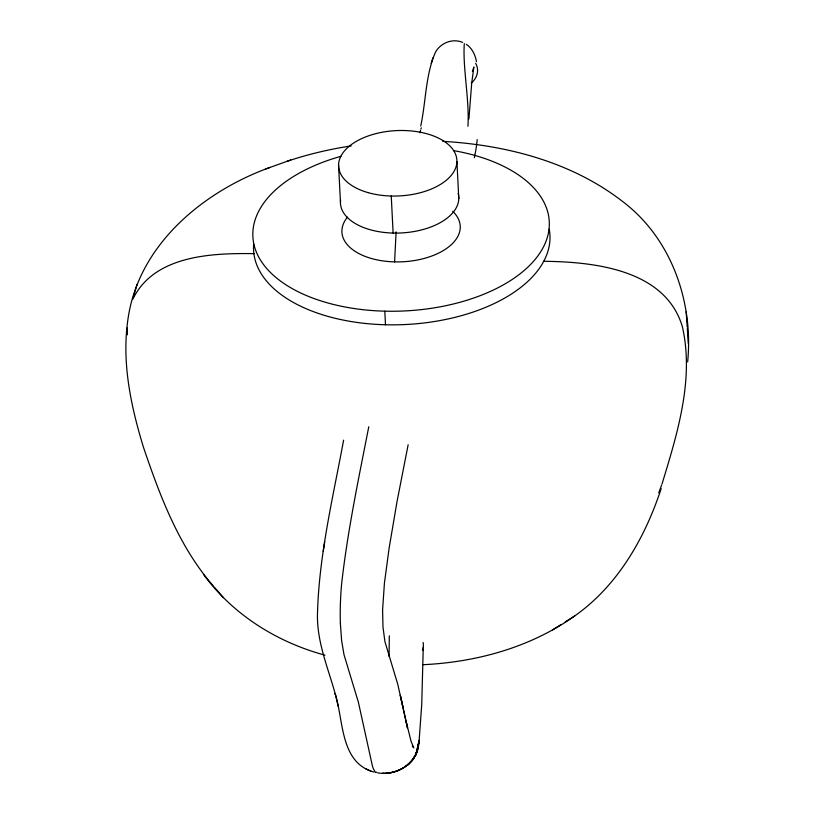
<?xml version="1.0" encoding="UTF-8"?>
<svg xmlns="http://www.w3.org/2000/svg" width="814" height="814" viewBox="0 0 814 814"><rect width="100%" height="100%" fill="white"/><g stroke="black" fill="none" stroke-linecap="round" stroke-linejoin="round"><path stroke-width="1.22" d="M389.316 635.815L389.061 656.46M423.26 647.384L421.723 704.69L419.139 740.394L415.761 754.883L412.24 760.357L407.468 764.875C414.55 759.798 417.918 751.495 418.752 743.06C417.989 763.4 396.367 776.23 377.574 772.842M467.938 126.241C469.566 99.735 462.586 67.664 464.306 43.6M687.647 361.915C693.579 301.801 671.387 238.075 622.181 201.16C571.204 161.782 506.145 145.004 442.735 141.341M394.587 261.874L396.123 231.858M213.197 585.836C178.724 546.245 159.982 495.94 143.345 446.906C130.881 405.983 121.693 362.871 127.849 319.994C137.932 245.411 202.655 191.697 270.044 167.399M468.925 118.946L471.723 82.916L473.89 67.013L472.395 71.398M343.61 440.15C333.007 497.466 319.088 554.792 317.491 613.308C316.605 641.381 327.991 667.673 335.337 694.21L335.185 693.609C343.661 720.268 339.947 762.606 373.829 772.048M323.25 551.322L324.725 541.727M420.726 126.038C425.987 101.77 425.376 75.661 435.287 52.595C440.221 42.989 452.574 38.055 462.627 42.389M368.783 426.75C358.516 479.019 347.537 531.308 341.575 584.299A50.977 5.84 -88.5 0 0 341.056 590.883L340.791 594.983A40.283 4.619 -88.5 0 0 340.333 605.992A38.38 4.396 -88.5 0 0 340.384 623.534M408.15 444.759L397.039 501.526L389.153 547.944L384.442 582.977L382.6 609.686L382.977 626.973L384.93 641.666L397.822 684.493L407.529 728.062L400.284 695.217L403.072 707.305M419.943 132.784L420.584 130.352M420.919 129.1L421.265 127.818M133.242 297.548L137.078 284.33M431.176 63.431L432.946 57.753M662.036 483.964C677.299 433.669 694.311 379.65 682.427 326.913C665.577 269.434 593.935 261.752 543.406 261.304M661.172 488.603C644.993 537.81 617.897 585.47 574.857 615.842C530.738 647.293 476.719 662.169 423.056 664.702M658.73 492.908L661.619 485.083M132.824 299.145C154.212 255.321 211.487 253.001 254.131 253.642M376.607 772.089L376.251 772.384A58.801 6.736 -88.5 0 1 375.366 772.374L373.168 768.335A162.759 18.651 -88.5 0 1 372.334 765.608L358.374 702.187L343.996 654.67L341.626 640.567L340.374 623.544M565.252 621.876L574.857 615.842M552.391 629.995L561.111 624.521M287.139 161.304C307.977 154.284 329.477 149.206 351.21 145.91M265.7 168.966L290.761 159.982M392.531 772.354L386.945 773.178C397.283 772.425 407.183 767.175 413.339 758.79L408.068 764.733L408.679 764.051L402.676 768.426L403.337 768.019L397.14 770.95L397.822 770.736L391.819 772.455M383.323 773.269L382.611 773.3L387.657 773.127M324.949 655.148C277.32 642.307 233.303 614.926 203.856 574.908M365.985 768.935L371.153 771.214M466.341 44.332C472.161 48.291 475.284 54.894 476.475 61.661M214.428 587.199L223.341 597.629M413.054 746.804L412.291 745.909L413.777 747.852L411.06 741.31L405.921 720.644M335.185 693.609L338.186 706.369M686.171 311.752L687.199 326.943M687.291 328.5L688.318 343.701M456.919 161.569L458.791 198.606M391.249 196.021L393.121 233.058M384.808 311.172L385.5 324.755M338.563 164.967L340.445 202.004M127.35 327.788L127.381 334.808M477.197 139.601A117.165 42.074 79.9 0 1 474.318 157.733M475.671 63.299A19.607 16.748 -9.4 0 1 471.204 83.14M423.158 642.45A32.733 27.452 11.7 0 1 422.832 650.305M453.52 150.61A148.372 81.888 -2.9 0 1 521.255 272.883A148.372 81.888 -2.9 0 1 285.948 284.819A148.372 81.888 -2.9 0 1 340.934 156.319M549.236 229.182A148.372 81.888 -2.9 0 1 406.044 324.501A148.372 81.888 -2.9 0 1 253.673 244.312M452.696 211.304A59.229 32.692 -2.9 0 1 403.215 261.752A59.229 32.692 -2.9 0 1 347.497 217.114M458.17 193.488A59.229 32.692 -2.9 0 1 401.76 232.926A59.229 32.692 -2.9 0 1 340.598 199.979M419.139 740.394L417.216 750.498L419.139 740.394M418.355 745.349L416.737 752.401L412.24 760.357L416.249 753.856L418.355 745.349M417.938 747.262L415.761 754.883L417.938 747.262M368.132 192.643A59.229 32.692 -2.9 0 0 456.919 161.203A59.229 32.692 -2.9 0 0 368.172 135.969A59.229 32.692 -2.9 0 0 368.132 192.643"/></g></svg>
